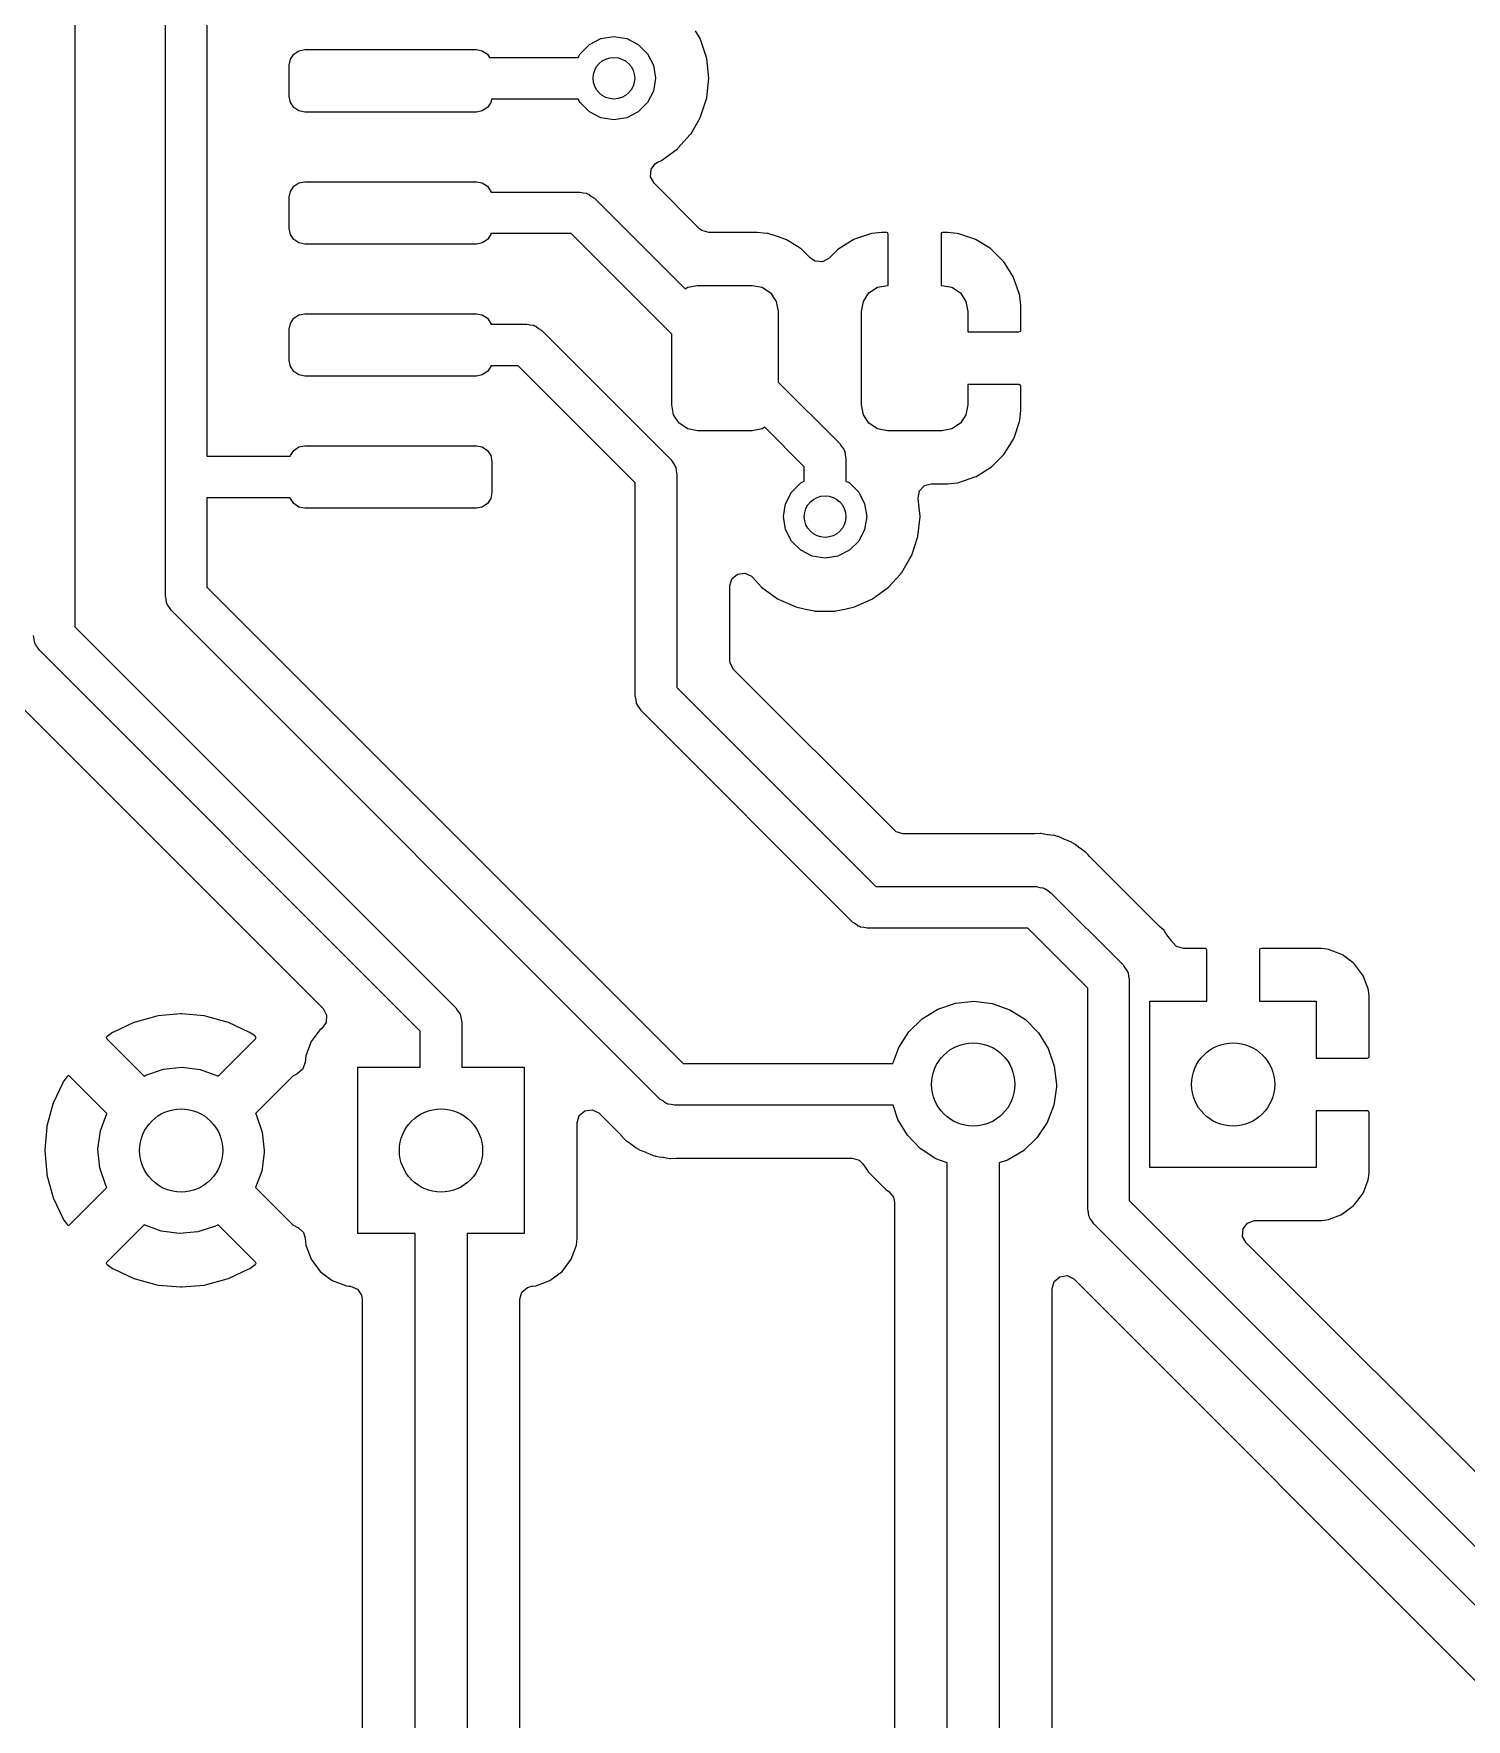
# Model space of a CAD drawing. Extents: x 83 to 135, y -230 to -45.
# Drawn here: x 102.67 to 116.46, y -216.29 to -200.08 of the extents above; entities that cross this region are included whole.
import ezdxf

# ---------------------------------------------------------------- set-up
doc = ezdxf.new("R2010")
doc.units = 0
doc.layers.add('BLACK', color=7, linetype='CONTINUOUS')

msp = doc.modelspace()

# ---------------------------------------------------------------- linework, layer by layer
at = {"layer": 'BLACK', "linetype": 'CONTINUOUS'}
for p, q in [((103.07, -197.424), (103.07, -205.784)), ((103.94, -205.486), (103.94, -197.678)), ((104.34, -197.791), (104.34, -204.143)), ((107.931, -200.272), (108.02, -200.184)), ((108.02, -200.184), (108.131, -200.127)), ((108.131, -200.127), (108.255, -200.108)), ((108.255, -200.108), (108.378, -200.127)), ((108.378, -200.127), (108.49, -200.184)), ((108.49, -200.184), (108.578, -200.272)), ((109.084, -200.127), (109.041, -200.052)), ((109.089, -200.136), (109.084, -200.127)), ((109.148, -200.318), (109.089, -200.136)), ((105.132, -200.383), (105.143, -200.326)), ((105.143, -200.326), (105.176, -200.277)), ((105.176, -200.277), (105.225, -200.244)), ((105.225, -200.244), (105.282, -200.233)), ((105.282, -200.233), (106.932, -200.233)), ((106.932, -200.233), (106.989, -200.244)), ((106.989, -200.244), (107.038, -200.277)), ((107.038, -200.277), (107.059, -200.308)), ((107.059, -200.308), (107.913, -200.308)), ((107.913, -200.308), (107.931, -200.272)), ((108.578, -200.272), (108.635, -200.384)), ((109.168, -200.508), (109.148, -200.318)), ((105.132, -200.683), (105.132, -200.383)), ((108.635, -200.384), (108.655, -200.508)), ((108.655, -200.508), (108.635, -200.631)), ((109.148, -200.698), (109.168, -200.508)), ((105.143, -200.74), (105.132, -200.683)), ((108.635, -200.631), (108.578, -200.743)), ((105.176, -200.789), (105.143, -200.74)), ((105.225, -200.822), (105.176, -200.789)), ((105.282, -200.833), (105.225, -200.822)), ((106.932, -200.833), (105.282, -200.833)), ((106.989, -200.822), (106.932, -200.833)), ((107.038, -200.789), (106.989, -200.822)), ((107.071, -200.74), (107.038, -200.789)), ((107.077, -200.708), (107.071, -200.74)), ((107.913, -200.708), (107.077, -200.708)), ((107.931, -200.743), (107.913, -200.708)), ((108.02, -200.831), (107.931, -200.743)), ((108.131, -200.888), (108.02, -200.831)), ((108.49, -200.831), (108.378, -200.888)), ((108.578, -200.743), (108.49, -200.831)), ((109.089, -200.879), (109.148, -200.698)), ((108.255, -200.908), (108.131, -200.888)), ((108.378, -200.888), (108.255, -200.908)), ((108.994, -201.045), (109.071, -200.911)), ((109.071, -200.911), (109.086, -200.885)), ((109.086, -200.885), (109.089, -200.879)), ((109.086, -200.885), (109.086, -200.885)), ((108.87, -201.182), (108.989, -201.049)), ((108.989, -201.049), (108.994, -201.045)), ((108.989, -201.049), (108.989, -201.049)), ((108.613, -201.384), (108.656, -201.327)), ((108.656, -201.327), (108.68, -201.313)), ((108.68, -201.313), (108.712, -201.299)), ((108.712, -201.299), (108.747, -201.273)), ((108.747, -201.273), (108.797, -201.237)), ((108.797, -201.237), (108.866, -201.186)), ((108.866, -201.186), (108.87, -201.182)), ((108.608, -201.455), (108.613, -201.384)), ((108.642, -201.517), (108.608, -201.455)), ((105.132, -201.653), (105.143, -201.596)), ((105.132, -201.953), (105.132, -201.653)), ((105.143, -201.596), (105.176, -201.547)), ((105.176, -201.547), (105.225, -201.514)), ((105.225, -201.514), (105.282, -201.503)), ((105.282, -201.503), (106.932, -201.503)), ((106.932, -201.503), (106.989, -201.514)), ((106.989, -201.514), (107.038, -201.547)), ((107.038, -201.547), (107.071, -201.596)), ((107.071, -201.596), (107.072, -201.603)), ((107.072, -201.603), (107.927, -201.603)), ((107.927, -201.603), (107.959, -201.61)), ((107.959, -201.61), (107.993, -201.614)), ((107.993, -201.614), (108.002, -201.62)), ((108.002, -201.62), (108.014, -201.623)), ((108.014, -201.623), (108.04, -201.644)), ((108.04, -201.644), (108.068, -201.662)), ((109.08, -201.955), (108.642, -201.517)), ((108.068, -201.662), (108.941, -202.535)), ((105.143, -202.01), (105.132, -201.953)), ((109.101, -201.971), (109.08, -201.955)), ((109.169, -201.992), (109.101, -201.971)), ((105.176, -202.059), (105.143, -202.01)), ((105.225, -202.092), (105.176, -202.059)), ((105.282, -202.103), (105.225, -202.092)), ((106.932, -202.103), (105.282, -202.103)), ((106.989, -202.092), (106.932, -202.103)), ((107.038, -202.059), (106.989, -202.092)), ((107.071, -202.01), (107.038, -202.059)), ((107.072, -202.003), (107.071, -202.01)), ((107.844, -202.003), (107.072, -202.003)), ((108.811, -202.97), (107.844, -202.003)), ((109.636, -201.992), (109.169, -201.992)), ((109.691, -201.997), (109.636, -201.992)), ((109.734, -202.002), (109.691, -201.997)), ((109.741, -202.002), (109.734, -202.002)), ((109.734, -202.002), (109.734, -202.002)), ((109.747, -202.004), (109.741, -202.002)), ((109.829, -202.031), (109.747, -202.004)), ((109.747, -202.004), (109.747, -202.004)), ((109.909, -202.058), (109.829, -202.031)), ((109.915, -202.062), (109.909, -202.058)), ((110.02, -202.127), (109.915, -202.062)), ((109.915, -202.062), (109.915, -202.062)), ((110.059, -202.151), (110.02, -202.127)), ((110.556, -202.063), (110.418, -202.148)), ((110.569, -202.057), (110.556, -202.063)), ((110.723, -202.005), (110.569, -202.057)), ((110.737, -202.002), (110.723, -202.005)), ((110.832, -201.992), (110.737, -202.002)), ((110.839, -201.992), (110.832, -201.992)), ((110.881, -201.992), (110.839, -201.992)), ((110.889, -201.994), (110.881, -201.992)), ((110.89, -201.995), (110.889, -201.994)), ((110.894, -202.01), (110.89, -201.995)), ((110.894, -202.5), (110.894, -202.01)), ((111.404, -201.998), (111.402, -202.006)), ((111.402, -202.006), (111.402, -202.5)), ((111.405, -201.996), (111.404, -201.998)), ((111.421, -201.992), (111.405, -201.996)), ((111.458, -201.992), (111.421, -201.992)), ((111.465, -201.992), (111.458, -201.992)), ((111.559, -202.002), (111.465, -201.992)), ((111.572, -202.005), (111.559, -202.002)), ((111.727, -202.056), (111.572, -202.005)), ((111.74, -202.062), (111.727, -202.056)), ((111.878, -202.147), (111.74, -202.062)), ((110.064, -202.156), (110.059, -202.151)), ((110.147, -202.239), (110.064, -202.156)), ((110.064, -202.156), (110.064, -202.156)), ((110.192, -202.268), (110.147, -202.239)), ((110.263, -202.273), (110.192, -202.268)), ((110.326, -202.238), (110.263, -202.273)), ((110.407, -202.157), (110.326, -202.238)), ((110.418, -202.148), (110.407, -202.157)), ((111.889, -202.156), (111.878, -202.147)), ((112.004, -202.271), (111.889, -202.156)), ((112.013, -202.282), (112.004, -202.271)), ((112.098, -202.42), (112.013, -202.282)), ((112.104, -202.433), (112.098, -202.42)), ((112.156, -202.587), (112.104, -202.433)), ((108.941, -202.535), (108.965, -202.519)), ((108.965, -202.519), (109.061, -202.5)), ((109.061, -202.5), (109.586, -202.5)), ((109.586, -202.5), (109.682, -202.519)), ((109.682, -202.519), (109.763, -202.573)), ((109.763, -202.573), (109.817, -202.654)), ((110.655, -202.654), (110.709, -202.573)), ((110.709, -202.573), (110.79, -202.519)), ((110.79, -202.519), (110.886, -202.5)), ((110.886, -202.5), (110.894, -202.5)), ((111.402, -202.5), (111.411, -202.5)), ((111.411, -202.5), (111.507, -202.519)), ((111.507, -202.519), (111.588, -202.573)), ((111.588, -202.573), (111.642, -202.654)), ((112.159, -202.601), (112.156, -202.587)), ((112.169, -202.696), (112.159, -202.601)), ((105.176, -202.817), (105.225, -202.784)), ((105.225, -202.784), (105.282, -202.773)), ((105.282, -202.773), (106.932, -202.773)), ((106.932, -202.773), (106.989, -202.784)), ((106.989, -202.784), (107.038, -202.817)), ((109.817, -202.654), (109.836, -202.75)), ((109.836, -202.75), (109.836, -203.43)), ((110.636, -202.75), (110.655, -202.654)), ((110.636, -203.65), (110.636, -202.75)), ((111.642, -202.654), (111.661, -202.75)), ((111.661, -202.75), (111.661, -202.946)), ((112.169, -202.703), (112.169, -202.696)), ((112.169, -202.932), (112.169, -202.703)), ((105.132, -202.923), (105.143, -202.866)), ((105.132, -203.223), (105.132, -202.923)), ((105.143, -202.866), (105.176, -202.817)), ((107.038, -202.817), (107.071, -202.866)), ((107.071, -202.866), (107.072, -202.873)), ((107.072, -202.873), (107.417, -202.873)), ((107.417, -202.873), (107.45, -202.88)), ((107.45, -202.88), (107.483, -202.884)), ((107.483, -202.884), (107.492, -202.89)), ((107.492, -202.89), (107.504, -202.893)), ((107.504, -202.893), (107.53, -202.914)), ((107.53, -202.914), (107.558, -202.932)), ((107.558, -202.932), (108.803, -204.176)), ((111.661, -202.946), (112.151, -202.946)), ((112.151, -202.946), (112.166, -202.942)), ((112.166, -202.942), (112.167, -202.94)), ((112.167, -202.94), (112.169, -202.932)), ((108.811, -203.65), (108.811, -202.97)), ((105.143, -203.28), (105.132, -203.223)), ((107.072, -203.273), (107.071, -203.28)), ((107.334, -203.273), (107.072, -203.273)), ((108.461, -204.4), (107.334, -203.273)), ((105.176, -203.329), (105.143, -203.28)), ((105.225, -203.362), (105.176, -203.329)), ((105.282, -203.373), (105.225, -203.362)), ((106.932, -203.373), (105.282, -203.373)), ((106.989, -203.362), (106.932, -203.373)), ((107.038, -203.329), (106.989, -203.362)), ((107.071, -203.28), (107.038, -203.329)), ((109.836, -203.43), (110.428, -204.022)), ((112.155, -203.454), (111.661, -203.454)), ((111.661, -203.454), (111.661, -203.65)), ((112.163, -203.456), (112.155, -203.454)), ((112.165, -203.457), (112.163, -203.456)), ((112.169, -203.472), (112.165, -203.457)), ((112.169, -203.697), (112.169, -203.472)), ((108.83, -203.746), (108.811, -203.65)), ((108.884, -203.827), (108.83, -203.746)), ((110.655, -203.746), (110.636, -203.65)), ((110.709, -203.827), (110.655, -203.746)), ((111.642, -203.746), (111.588, -203.827)), ((111.661, -203.65), (111.642, -203.746)), ((112.159, -203.798), (112.169, -203.704)), ((112.169, -203.704), (112.169, -203.697)), ((108.965, -203.881), (108.884, -203.827)), ((109.061, -203.9), (108.965, -203.881)), ((109.586, -203.9), (109.061, -203.9)), ((109.682, -203.881), (109.586, -203.9)), ((109.706, -203.865), (109.682, -203.881)), ((110.087, -204.246), (109.706, -203.865)), ((110.79, -203.881), (110.709, -203.827)), ((110.886, -203.9), (110.79, -203.881)), ((111.411, -203.9), (110.886, -203.9)), ((111.507, -203.881), (111.411, -203.9)), ((111.588, -203.827), (111.507, -203.881)), ((112.105, -203.966), (112.156, -203.811)), ((112.156, -203.811), (112.159, -203.798)), ((105.143, -204.136), (105.176, -204.087)), ((105.176, -204.087), (105.225, -204.054)), ((105.225, -204.054), (105.282, -204.043)), ((105.282, -204.043), (106.932, -204.043)), ((106.932, -204.043), (106.989, -204.054)), ((106.989, -204.054), (107.038, -204.087)), ((107.038, -204.087), (107.071, -204.136)), ((110.428, -204.022), (110.446, -204.05)), ((110.446, -204.05), (110.467, -204.077)), ((110.467, -204.077), (110.47, -204.088)), ((110.47, -204.088), (110.476, -204.098)), ((112.014, -204.117), (112.099, -203.979)), ((112.099, -203.979), (112.105, -203.966)), ((104.34, -204.143), (105.142, -204.143)), ((105.142, -204.143), (105.143, -204.136)), ((107.071, -204.136), (107.082, -204.193)), ((107.082, -204.193), (107.082, -204.493)), ((108.803, -204.176), (108.821, -204.205)), ((108.821, -204.205), (108.841, -204.231)), ((108.841, -204.231), (108.844, -204.242)), ((108.844, -204.242), (108.85, -204.252)), ((108.85, -204.252), (108.854, -204.285)), ((110.087, -204.383), (110.087, -204.246)), ((110.476, -204.098), (110.479, -204.131)), ((110.479, -204.131), (110.487, -204.163)), ((110.487, -204.163), (110.487, -204.383)), ((111.741, -204.337), (111.879, -204.252)), ((111.879, -204.252), (111.89, -204.243)), ((111.89, -204.243), (112.005, -204.128)), ((112.005, -204.128), (112.014, -204.117)), ((108.461, -206.451), (108.461, -204.4)), ((108.854, -204.285), (108.861, -204.318)), ((108.861, -204.318), (108.861, -206.368)), ((109.963, -204.489), (110.052, -204.4)), ((110.052, -204.4), (110.087, -204.383)), ((110.487, -204.383), (110.522, -204.4)), ((110.522, -204.4), (110.61, -204.489)), ((111.243, -204.425), (111.307, -204.408)), ((111.307, -204.408), (111.458, -204.408)), ((111.458, -204.408), (111.465, -204.408)), ((111.465, -204.408), (111.56, -204.398)), ((111.56, -204.398), (111.574, -204.395)), ((111.574, -204.395), (111.728, -204.343)), ((111.728, -204.343), (111.741, -204.337)), ((105.142, -204.543), (104.34, -204.543)), ((104.34, -204.543), (104.34, -205.403)), ((105.143, -204.55), (105.142, -204.543)), ((105.176, -204.599), (105.143, -204.55)), ((107.071, -204.55), (107.038, -204.599)), ((107.082, -204.493), (107.071, -204.55)), ((109.906, -204.6), (109.963, -204.489)), ((110.61, -204.489), (110.667, -204.6)), ((111.182, -204.547), (111.194, -204.477)), ((111.188, -204.611), (111.182, -204.547)), ((111.194, -204.477), (111.243, -204.425)), ((105.225, -204.632), (105.176, -204.599)), ((105.282, -204.643), (105.225, -204.632)), ((106.932, -204.643), (105.282, -204.643)), ((106.989, -204.632), (106.932, -204.643)), ((107.038, -204.599), (106.989, -204.632)), ((109.887, -204.724), (109.906, -204.6)), ((109.906, -204.848), (109.887, -204.724)), ((110.667, -204.6), (110.687, -204.724)), ((110.687, -204.724), (110.667, -204.848)), ((111.18, -204.914), (111.2, -204.724)), ((111.2, -204.724), (111.188, -204.611)), ((109.963, -204.959), (109.906, -204.848)), ((110.667, -204.848), (110.61, -204.959)), ((110.052, -205.048), (109.963, -204.959)), ((110.163, -205.104), (110.052, -205.048)), ((110.522, -205.048), (110.41, -205.104)), ((110.61, -204.959), (110.522, -205.048)), ((111.121, -205.096), (111.18, -204.914)), ((110.287, -205.124), (110.163, -205.104)), ((110.41, -205.104), (110.287, -205.124)), ((111.026, -205.261), (111.103, -205.128)), ((111.103, -205.128), (111.118, -205.101)), ((111.118, -205.101), (111.121, -205.096)), ((111.118, -205.101), (111.118, -205.101)), ((109.37, -205.391), (109.39, -205.323)), ((109.39, -205.323), (109.443, -205.277)), ((109.443, -205.277), (109.514, -205.267)), ((109.514, -205.267), (109.578, -205.296)), ((109.578, -205.296), (109.589, -205.307)), ((109.589, -205.307), (109.676, -205.403)), ((110.898, -205.403), (111.012, -205.277)), ((111.012, -205.277), (111.021, -205.266)), ((111.021, -205.266), (111.026, -205.261)), ((111.021, -205.266), (111.021, -205.266)), ((103.947, -205.519), (103.94, -205.486)), ((103.951, -205.552), (103.947, -205.519)), ((104.34, -205.403), (108.922, -209.985)), ((109.37, -206.106), (109.37, -205.391)), ((109.676, -205.403), (109.83, -205.515)), ((109.83, -205.515), (109.836, -205.518)), ((109.836, -205.518), (109.836, -205.518)), ((109.836, -205.518), (109.998, -205.59)), ((110.575, -205.59), (110.738, -205.518)), ((110.738, -205.518), (110.744, -205.515)), ((110.738, -205.518), (110.738, -205.518)), ((110.744, -205.515), (110.898, -205.403)), ((103.957, -205.562), (103.951, -205.552)), ((103.96, -205.573), (103.957, -205.562)), ((103.981, -205.599), (103.96, -205.573)), ((103.998, -205.627), (103.981, -205.599)), ((108.698, -210.326), (103.998, -205.627)), ((109.998, -205.59), (110.005, -205.593)), ((110.005, -205.593), (110.098, -205.613)), ((110.098, -205.613), (110.185, -205.631)), ((110.185, -205.631), (110.185, -205.631)), ((110.185, -205.631), (110.191, -205.632)), ((110.191, -205.632), (110.382, -205.632)), ((110.382, -205.632), (110.389, -205.631)), ((110.389, -205.631), (110.476, -205.613)), ((110.389, -205.631), (110.389, -205.631)), ((110.476, -205.613), (110.569, -205.593)), ((110.569, -205.593), (110.575, -205.59)), ((102.677, -205.9), (102.67, -205.867)), ((103.07, -205.784), (106.734, -209.448)), ((102.681, -205.933), (102.677, -205.9)), ((102.687, -205.943), (102.681, -205.933)), ((102.69, -205.954), (102.687, -205.943)), ((102.711, -205.98), (102.69, -205.954)), ((102.728, -206.008), (102.711, -205.98)), ((106.392, -209.672), (102.728, -206.008)), ((109.373, -206.132), (109.37, -206.106)), ((109.407, -206.195), (109.373, -206.132)), ((110.95, -207.738), (109.407, -206.195)), ((102.386, -206.385), (105.457, -209.456)), ((108.469, -206.484), (108.461, -206.451)), ((108.472, -206.517), (108.469, -206.484)), ((108.478, -206.527), (108.472, -206.517)), ((108.861, -206.368), (110.776, -208.283)), ((108.481, -206.538), (108.478, -206.527)), ((108.502, -206.564), (108.481, -206.538)), ((108.52, -206.592), (108.502, -206.564)), ((110.552, -208.625), (108.52, -206.592)), ((110.971, -207.755), (110.95, -207.738)), ((111.039, -207.775), (110.971, -207.755)), ((112.294, -207.775), (111.039, -207.775)), ((112.301, -207.774), (112.294, -207.775)), ((112.356, -207.771), (112.301, -207.774)), ((112.364, -207.771), (112.356, -207.771)), ((112.356, -207.771), (112.356, -207.771)), ((112.426, -207.783), (112.364, -207.771)), ((112.433, -207.784), (112.426, -207.783)), ((112.459, -207.787), (112.433, -207.784)), ((112.489, -207.791), (112.459, -207.787)), ((112.496, -207.792), (112.489, -207.791)), ((112.489, -207.791), (112.489, -207.791)), ((112.503, -207.795), (112.496, -207.792)), ((112.506, -207.795), (112.503, -207.795)), ((112.522, -207.8), (112.506, -207.795)), ((112.525, -207.801), (112.522, -207.8)), ((112.532, -207.802), (112.525, -207.801)), ((112.59, -207.828), (112.532, -207.802)), ((112.597, -207.831), (112.59, -207.828)), ((112.602, -207.833), (112.597, -207.831)), ((112.649, -207.851), (112.602, -207.833)), ((112.656, -207.854), (112.649, -207.851)), ((112.649, -207.851), (112.649, -207.851)), ((112.662, -207.859), (112.656, -207.854)), ((112.665, -207.86), (112.662, -207.859)), ((112.679, -207.868), (112.665, -207.86)), ((112.682, -207.87), (112.679, -207.868)), ((112.689, -207.873), (112.682, -207.87)), ((112.694, -207.877), (112.689, -207.873)), ((112.739, -207.912), (112.694, -207.877)), ((112.744, -207.916), (112.739, -207.912)), ((112.796, -207.953), (112.744, -207.916)), ((112.817, -207.976), (112.796, -207.953)), ((112.834, -207.996), (112.817, -207.976)), ((112.84, -208.003), (112.834, -207.996)), ((113.496, -208.659), (112.84, -208.003)), ((110.776, -208.283), (112.319, -208.283)), ((112.319, -208.283), (112.352, -208.291)), ((112.352, -208.291), (112.385, -208.294)), ((112.385, -208.294), (112.395, -208.301)), ((112.395, -208.301), (112.406, -208.303)), ((112.406, -208.303), (112.432, -208.324)), ((112.432, -208.324), (112.46, -208.342)), ((112.46, -208.342), (113.155, -209.036)), ((110.58, -208.642), (110.552, -208.625)), ((110.606, -208.663), (110.58, -208.642)), ((110.617, -208.666), (110.606, -208.663)), ((110.627, -208.672), (110.617, -208.666)), ((110.66, -208.676), (110.627, -208.672)), ((110.693, -208.683), (110.66, -208.676)), ((112.236, -208.683), (110.693, -208.683)), ((112.813, -209.26), (112.236, -208.683)), ((113.502, -208.664), (113.496, -208.659)), ((113.548, -208.705), (113.502, -208.664)), ((113.553, -208.712), (113.548, -208.705)), ((113.584, -208.758), (113.553, -208.712)), ((113.553, -208.712), (113.553, -208.712)), ((113.588, -208.763), (113.584, -208.758)), ((113.623, -208.808), (113.588, -208.763)), ((113.627, -208.814), (113.623, -208.808)), ((113.623, -208.808), (113.623, -208.808)), ((113.628, -208.817), (113.627, -208.814)), ((113.667, -208.857), (113.628, -208.817)), ((113.735, -208.877), (113.667, -208.857)), ((113.945, -208.877), (113.735, -208.877)), ((113.953, -208.879), (113.945, -208.877)), ((113.954, -208.88), (113.953, -208.879)), ((113.958, -208.895), (113.954, -208.88)), ((113.958, -209.385), (113.958, -208.895)), ((114.468, -208.883), (114.466, -208.891)), ((114.466, -208.891), (114.466, -209.385)), ((114.469, -208.881), (114.468, -208.883)), ((114.484, -208.877), (114.469, -208.881)), ((115.057, -208.877), (114.484, -208.877)), ((115.064, -208.877), (115.057, -208.877)), ((115.115, -208.883), (115.064, -208.877)), ((115.13, -208.887), (115.115, -208.883)), ((115.25, -208.932), (115.13, -208.887)), ((115.266, -208.94), (115.25, -208.932)), ((115.368, -209.017), (115.266, -208.94)), ((113.155, -209.036), (113.172, -209.064)), ((113.172, -209.064), (113.193, -209.091)), ((113.193, -209.091), (113.196, -209.102)), ((113.196, -209.102), (113.202, -209.111)), ((113.202, -209.111), (113.205, -209.145)), ((115.381, -209.029), (115.368, -209.017)), ((115.457, -209.131), (115.381, -209.029)), ((112.813, -211.385), (112.813, -209.26)), ((113.205, -209.145), (113.213, -209.177)), ((113.213, -209.177), (113.213, -211.302)), ((115.466, -209.147), (115.457, -209.131)), ((115.511, -209.267), (115.466, -209.147)), ((115.514, -209.283), (115.511, -209.267)), ((111.372, -209.461), (111.541, -209.404)), ((111.541, -209.404), (111.718, -209.385)), ((111.718, -209.385), (111.895, -209.406)), ((111.895, -209.406), (112.063, -209.466)), ((113.412, -210.985), (113.412, -209.385)), ((113.412, -209.385), (113.958, -209.385)), ((114.466, -209.385), (115.012, -209.385)), ((115.012, -209.385), (115.012, -209.931)), ((115.52, -209.334), (115.514, -209.283)), ((115.52, -209.34), (115.52, -209.334)), ((115.52, -209.917), (115.52, -209.34)), ((103.638, -209.589), (103.441, -209.681)), ((103.649, -209.585), (103.638, -209.589)), ((103.859, -209.528), (103.649, -209.585)), ((103.87, -209.526), (103.859, -209.528)), ((104.087, -209.507), (103.87, -209.526)), ((104.098, -209.507), (104.087, -209.507)), ((104.315, -209.526), (104.098, -209.507)), ((104.326, -209.528), (104.315, -209.526)), ((104.536, -209.585), (104.326, -209.528)), ((104.546, -209.589), (104.536, -209.585)), ((104.744, -209.681), (104.546, -209.589)), ((105.486, -209.589), (105.444, -209.646)), ((105.457, -209.456), (105.491, -209.518)), ((105.491, -209.518), (105.486, -209.589)), ((106.734, -209.448), (106.752, -209.477)), ((106.752, -209.477), (106.773, -209.503)), ((106.773, -209.503), (106.775, -209.514)), ((106.775, -209.514), (106.781, -209.524)), ((106.781, -209.524), (106.785, -209.557)), ((106.785, -209.557), (106.792, -209.589)), ((106.792, -209.589), (106.792, -210.02)), ((111.092, -209.679), (111.22, -209.555)), ((111.22, -209.555), (111.372, -209.461)), ((112.063, -209.466), (112.214, -209.562)), ((112.214, -209.562), (112.339, -209.688)), ((103.379, -209.723), (103.371, -209.733)), ((103.371, -209.733), (103.378, -209.746)), ((103.378, -209.746), (103.737, -210.105)), ((103.431, -209.686), (103.379, -209.723)), ((103.441, -209.681), (103.431, -209.686)), ((104.449, -210.105), (104.807, -209.746)), ((104.753, -209.686), (104.744, -209.681)), ((104.805, -209.722), (104.753, -209.686)), ((104.814, -209.734), (104.805, -209.722)), ((104.807, -209.746), (104.814, -209.734)), ((105.429, -209.657), (105.342, -209.773)), ((105.444, -209.646), (105.429, -209.657)), ((106.392, -210.02), (106.392, -209.672)), ((110.996, -209.829), (111.092, -209.679)), ((112.339, -209.688), (112.434, -209.839)), ((105.291, -209.91), (105.284, -209.972)), ((105.342, -209.773), (105.291, -209.91)), ((110.939, -209.985), (110.996, -209.829)), ((112.434, -209.839), (112.492, -210.008)), ((115.518, -209.927), (115.519, -209.925)), ((115.519, -209.925), (115.52, -209.917)), ((103.752, -210.096), (103.921, -210.039)), ((103.921, -210.039), (104.098, -210.02)), ((104.098, -210.02), (104.275, -210.041)), ((104.275, -210.041), (104.443, -210.101)), ((105.204, -210.086), (105.166, -210.106)), ((105.215, -210.08), (105.204, -210.085)), ((105.204, -210.085), (105.204, -210.086)), ((105.204, -210.086), (105.204, -210.086)), ((105.26, -210.042), (105.214, -210.078)), ((105.214, -210.078), (105.215, -210.08)), ((105.284, -209.975), (105.26, -210.042)), ((105.284, -209.972), (105.284, -209.975)), ((105.792, -211.62), (105.792, -210.02)), ((105.792, -210.02), (106.392, -210.02)), ((106.792, -210.02), (107.392, -210.02)), ((107.392, -210.02), (107.392, -211.62)), ((108.922, -209.985), (110.939, -209.985)), ((112.492, -210.008), (112.512, -210.185)), ((115.012, -209.931), (115.502, -209.931)), ((115.502, -209.931), (115.518, -209.927)), ((102.953, -210.168), (102.861, -210.366)), ((102.958, -210.159), (102.953, -210.168)), ((102.994, -210.108), (102.958, -210.159)), ((103.006, -210.098), (102.994, -210.108)), ((103.018, -210.105), (103.006, -210.098)), ((103.376, -210.463), (103.018, -210.105)), ((103.737, -210.105), (103.752, -210.096)), ((104.443, -210.101), (104.449, -210.105)), ((105.166, -210.106), (104.807, -210.464)), ((112.512, -210.207), (112.487, -210.384)), ((112.512, -210.185), (112.512, -210.207)), ((102.857, -210.376), (102.801, -210.587)), ((102.861, -210.366), (102.857, -210.376)), ((108.726, -210.344), (108.698, -210.326)), ((108.752, -210.365), (108.726, -210.344)), ((108.763, -210.368), (108.752, -210.365)), ((108.773, -210.374), (108.763, -210.368)), ((108.806, -210.378), (108.773, -210.374)), ((108.839, -210.385), (108.806, -210.378)), ((110.941, -210.385), (108.839, -210.385)), ((110.986, -210.521), (110.941, -210.385)), ((112.487, -210.384), (112.424, -210.551)), ((103.315, -210.632), (103.376, -210.464)), ((103.376, -210.464), (103.376, -210.463)), ((104.807, -210.464), (104.814, -210.474)), ((104.814, -210.474), (104.872, -210.643)), ((107.901, -210.553), (107.921, -210.485)), ((107.901, -211.668), (107.901, -210.553)), ((107.921, -210.485), (107.975, -210.438)), ((107.975, -210.438), (108.045, -210.428)), ((108.045, -210.428), (108.109, -210.458)), ((108.109, -210.458), (108.116, -210.464)), ((108.116, -210.464), (108.318, -210.666)), ((111.079, -210.673), (110.986, -210.521)), ((112.424, -210.551), (112.325, -210.699)), ((115.507, -210.439), (115.012, -210.439)), ((115.012, -210.439), (115.012, -210.985)), ((115.515, -210.441), (115.507, -210.439)), ((115.516, -210.442), (115.515, -210.441)), ((115.52, -210.457), (115.516, -210.442)), ((115.52, -211.03), (115.52, -210.457)), ((102.799, -210.597), (102.78, -210.815)), ((102.801, -210.587), (102.799, -210.597)), ((103.292, -210.809), (103.315, -210.632)), ((104.872, -210.643), (104.892, -210.82)), ((108.318, -210.666), (108.323, -210.672)), ((108.323, -210.672), (108.361, -210.715)), ((108.361, -210.715), (108.368, -210.72)), ((108.368, -210.72), (108.414, -210.752)), ((111.202, -210.801), (111.079, -210.673)), ((112.325, -210.699), (112.196, -210.822)), ((102.78, -210.815), (102.78, -210.825)), ((102.78, -210.825), (102.799, -211.043)), ((103.31, -210.986), (103.292, -210.809)), ((104.892, -210.842), (104.867, -211.019)), ((104.892, -210.82), (104.892, -210.842)), ((108.414, -210.752), (108.419, -210.756)), ((108.419, -210.756), (108.469, -210.795)), ((108.469, -210.795), (108.476, -210.799)), ((108.476, -210.799), (108.478, -210.8)), ((108.478, -210.8), (108.493, -210.808)), ((108.493, -210.808), (108.496, -210.81)), ((108.496, -210.81), (108.502, -210.814)), ((108.502, -210.814), (108.509, -210.817)), ((108.509, -210.817), (108.509, -210.817)), ((108.509, -210.817), (108.561, -210.837)), ((108.561, -210.837), (108.567, -210.84)), ((108.567, -210.84), (108.626, -210.866)), ((108.626, -210.866), (108.633, -210.867)), ((108.633, -210.867), (108.636, -210.868)), ((108.636, -210.868), (108.652, -210.873)), ((108.652, -210.873), (108.654, -210.874)), ((108.654, -210.874), (108.662, -210.876)), ((108.662, -210.876), (108.69, -210.88)), ((108.69, -210.88), (108.725, -210.885)), ((108.725, -210.885), (108.731, -210.886)), ((108.731, -210.886), (108.774, -210.893)), ((108.774, -210.893), (108.794, -210.897)), ((108.794, -210.897), (108.802, -210.897)), ((108.802, -210.897), (108.856, -210.894)), ((108.802, -210.897), (108.802, -210.897)), ((108.856, -210.894), (108.864, -210.893)), ((108.864, -210.893), (110.546, -210.893)), ((110.546, -210.893), (110.614, -210.914)), ((111.352, -210.899), (111.202, -210.801)), ((112.196, -210.822), (112.043, -210.914)), ((102.799, -211.043), (102.801, -211.053)), ((102.801, -211.053), (102.857, -211.264)), ((103.366, -211.156), (103.31, -210.986)), ((104.867, -211.019), (104.808, -211.176)), ((110.614, -210.914), (110.649, -210.947)), ((110.649, -210.947), (110.685, -211)), ((110.685, -211), (110.706, -211.029)), ((110.706, -211.029), (110.868, -211.191)), ((111.462, -210.94), (111.352, -210.899)), ((111.462, -217.732), (111.462, -210.94)), ((112.043, -210.914), (111.962, -210.94)), ((111.962, -210.94), (111.962, -217.628)), ((115.012, -210.985), (113.412, -210.985)), ((115.514, -211.087), (115.52, -211.036)), ((115.52, -211.036), (115.52, -211.03)), ((103.019, -211.534), (103.378, -211.175)), ((103.378, -211.175), (103.366, -211.156)), ((104.808, -211.176), (105.167, -211.535)), ((110.868, -211.191), (110.9, -211.214)), ((110.9, -211.214), (110.944, -211.269)), ((115.466, -211.223), (115.511, -211.103)), ((115.511, -211.103), (115.514, -211.087)), ((102.857, -211.264), (102.861, -211.274)), ((102.861, -211.274), (102.953, -211.472)), ((110.944, -211.269), (110.954, -211.317)), ((110.954, -211.317), (110.954, -217.665)), ((112.82, -211.417), (112.813, -211.385)), ((113.213, -211.302), (117.43, -215.519)), ((115.266, -211.43), (115.368, -211.353)), ((115.368, -211.353), (115.381, -211.341)), ((115.381, -211.341), (115.457, -211.239)), ((115.457, -211.239), (115.466, -211.223)), ((102.953, -211.472), (102.958, -211.481)), ((102.958, -211.481), (102.995, -211.533)), ((102.995, -211.533), (103.005, -211.541)), ((103.005, -211.541), (103.019, -211.534)), ((103.736, -211.536), (103.377, -211.894)), ((103.899, -211.596), (103.736, -211.536)), ((104.447, -211.534), (104.423, -211.549)), ((104.807, -211.894), (104.447, -211.534)), ((105.167, -211.535), (105.208, -211.558)), ((112.824, -211.45), (112.82, -211.417)), ((112.83, -211.46), (112.824, -211.45)), ((112.833, -211.471), (112.83, -211.46)), ((112.853, -211.497), (112.833, -211.471)), ((112.871, -211.526), (112.853, -211.497)), ((117.164, -215.819), (112.871, -211.526)), ((114.309, -211.575), (114.352, -211.518)), ((114.352, -211.518), (114.419, -211.493)), ((114.419, -211.493), (114.428, -211.493)), ((114.428, -211.493), (115.057, -211.493)), ((115.057, -211.493), (115.064, -211.493)), ((115.064, -211.493), (115.115, -211.487)), ((115.115, -211.487), (115.13, -211.483)), ((115.13, -211.483), (115.25, -211.438)), ((115.25, -211.438), (115.266, -211.43)), ((104.076, -211.62), (103.899, -211.596)), ((104.253, -211.604), (104.076, -211.62)), ((104.423, -211.549), (104.253, -211.604)), ((105.208, -211.558), (105.218, -211.56)), ((105.218, -211.56), (105.269, -211.61)), ((105.269, -211.61), (105.284, -211.664)), ((105.284, -211.664), (105.284, -211.665)), ((105.284, -211.665), (105.284, -211.668)), ((105.284, -211.668), (105.291, -211.73)), ((106.342, -211.62), (105.792, -211.62)), ((106.342, -217.789), (106.342, -211.62)), ((107.392, -211.62), (106.842, -211.62)), ((106.842, -211.62), (106.842, -217.893)), ((107.894, -211.73), (107.901, -211.668)), ((114.304, -211.646), (114.309, -211.575)), ((114.338, -211.708), (114.304, -211.646)), ((117.589, -214.958), (114.338, -211.708)), ((105.291, -211.73), (105.342, -211.867)), ((105.342, -211.867), (105.429, -211.983)), ((107.756, -211.983), (107.843, -211.867)), ((107.843, -211.867), (107.894, -211.73)), ((103.377, -211.894), (103.371, -211.906)), ((103.371, -211.906), (103.38, -211.918)), ((103.38, -211.918), (103.431, -211.954)), ((103.431, -211.954), (103.441, -211.959)), ((103.441, -211.959), (103.638, -212.051)), ((104.546, -212.051), (104.744, -211.959)), ((104.744, -211.959), (104.753, -211.954)), ((104.753, -211.954), (104.805, -211.917)), ((104.805, -211.917), (104.814, -211.907)), ((104.814, -211.907), (104.807, -211.894)), ((105.429, -211.983), (105.546, -212.071)), ((107.639, -212.071), (107.756, -211.983)), ((112.545, -212.034), (112.615, -212.024)), ((112.615, -212.024), (112.679, -212.053)), ((103.638, -212.051), (103.649, -212.055)), ((103.649, -212.055), (103.859, -212.112)), ((103.859, -212.112), (103.87, -212.114)), ((103.87, -212.114), (104.087, -212.133)), ((104.087, -212.133), (104.098, -212.133)), ((104.098, -212.133), (104.315, -212.114)), ((104.315, -212.114), (104.326, -212.112)), ((104.326, -212.112), (104.536, -212.055)), ((104.536, -212.055), (104.546, -212.051)), ((105.546, -212.071), (105.682, -212.122)), ((105.682, -212.122), (105.709, -212.125)), ((105.709, -212.125), (105.721, -212.126)), ((105.721, -212.126), (105.787, -212.153)), ((105.787, -212.153), (105.827, -212.212)), ((107.351, -212.251), (107.371, -212.183)), ((107.371, -212.183), (107.425, -212.137)), ((107.425, -212.137), (107.463, -212.126)), ((107.463, -212.126), (107.475, -212.125)), ((107.475, -212.125), (107.503, -212.122)), ((107.503, -212.122), (107.639, -212.071)), ((112.471, -212.149), (112.491, -212.081)), ((112.471, -217.366), (112.471, -212.149)), ((112.491, -212.081), (112.545, -212.034)), ((112.679, -212.053), (112.686, -212.06)), ((112.686, -212.06), (116.619, -215.993)), ((105.827, -212.212), (105.834, -212.251)), ((105.834, -212.251), (105.834, -217.526)), ((107.351, -217.88), (107.351, -212.251))]:
    msp.add_line(p, q, dxfattribs=at)
at = {"layer": 'BLACK'}
for centre, radius in [((108.255, -200.508), 0.2), ((110.287, -204.724), 0.2), ((111.712, -210.185), 0.4), ((114.212, -210.185), 0.4), ((104.092, -210.82), 0.4), ((106.592, -210.82), 0.4)]:
    msp.add_circle(centre, radius, dxfattribs=at)

doc.saveas('drawing.dxf')
